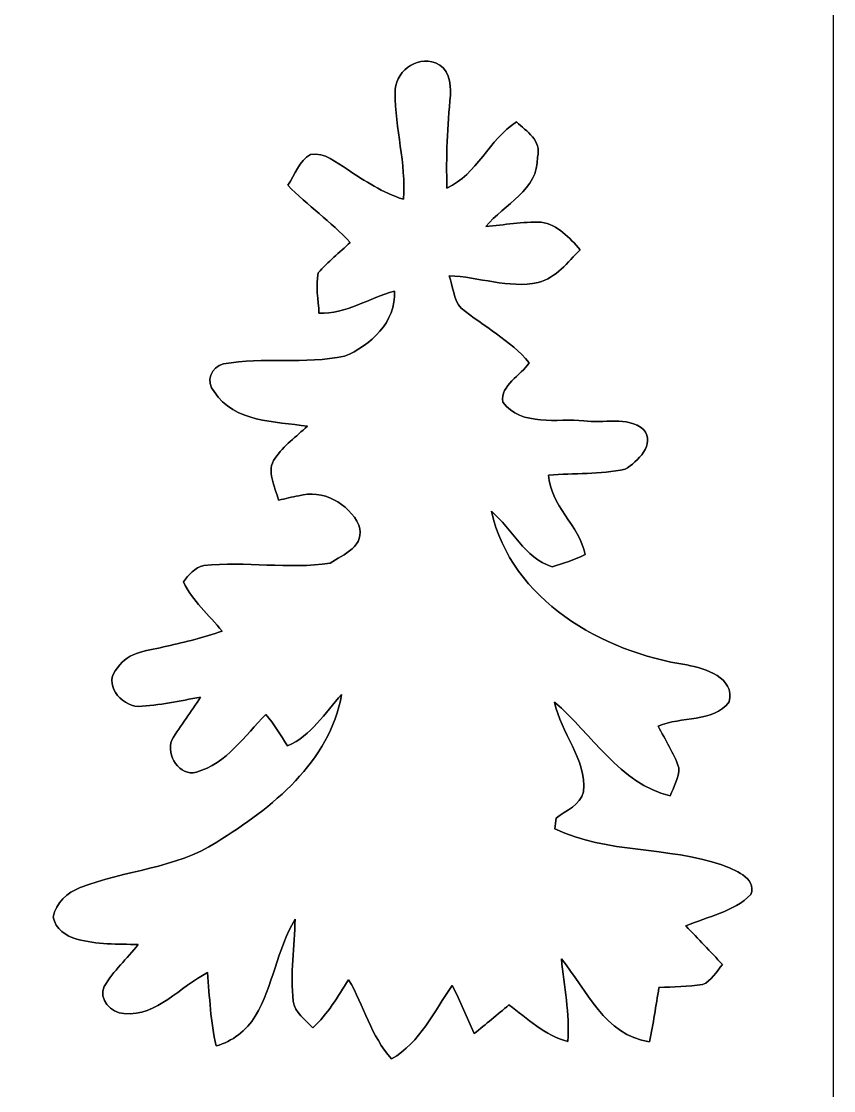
# Model space of a CAD drawing. Header units: centimetres. Extents: x -16.8 to 16.8, y -16.7 to 16.7.
# Drawn here: x 8.74 to 16.77, y -8.61 to 1.96 of the extents above; entities that cross this region are included whole.
import ezdxf

# ---------------------------------------------------------------- set-up
doc = ezdxf.new("R2010")
doc.units = ezdxf.units.CM
doc.header["$MEASUREMENT"] = 0
doc.layers.add('Layer 1', color=7, linetype='Continuous')

msp = doc.modelspace()

# ---------------------------------------------------------------- linework, layer by layer
at = {"layer": 'Layer 1', "color": 7}
for points, knots in [([(-16.77458, 16.66875), (-16.77458, 16.66875), (16.77458, 16.66875), (16.77458, 16.66875), (16.77458, 16.66875), (16.77458, 16.66875), (16.77458, -16.66875), (16.77458, -16.66875), (16.77458, -16.66875), (16.77458, -16.66875), (-16.77458, -16.66875), (-16.77458, -16.66875), (-16.77458, -16.66875), (-16.77458, -16.66875), (-16.77458, 16.66875), (-16.77458, 16.66875), (-16.77458, 16.66875), (-16.77458, 16.66875), (-16.77458, 16.66875), (-16.77458, 16.66875)], [0, 0, 0, 0, 0.16666667, 0.16666667, 0.16666667, 0.16666667, 0.33333333, 0.33333333, 0.33333333, 0.33333333, 0.5, 0.5, 0.5, 0.5, 0.66666667, 0.66666667, 0.66666667, 0.66666667, 1, 1, 1, 1]), ([(12.43647, 1.25377), (12.43718, 0.90029), (12.54725, 0.55527), (12.51902, 0.20073), (12.51902, 0.20073), (12.31759, 0.26564), (12.13802, 0.37994), (11.96446, 0.49777), (11.96446, 0.49777), (11.85016, 0.56339), (11.74468, 0.66816), (11.59969, 0.64523), (11.59969, 0.64523), (11.48609, 0.58067), (11.44623, 0.44238), (11.37567, 0.33973), (11.37567, 0.33973), (11.57005, 0.1397), (11.80253, -0.02011), (11.99268, -0.22507), (11.99268, -0.22507), (11.88791, -0.32597), (11.77114, -0.41628), (11.67765, -0.52776), (11.67765, -0.52776), (11.64696, -0.65793), (11.67836, -0.79304), (11.68435, -0.92569), (11.68435, -0.92569), (11.95282, -0.93768), (12.17824, -0.77294), (12.42977, -0.70873), (12.42977, -0.70873), (12.45059, -1.00753), (12.19412, -1.24778), (11.93729, -1.3522), (11.93729, -1.3522), (11.5443, -1.43157), (11.13331, -1.35573), (10.73997, -1.42769), (10.73997, -1.42769), (10.61861, -1.45415), (10.56005, -1.60514), (10.64683, -1.70004), (10.64683, -1.70004), (10.84933, -2.01013), (11.2462, -1.99214), (11.56899, -2.04399), (11.56899, -2.04399), (11.45963, -2.1463), (11.33475, -2.23485), (11.25044, -2.36044), (11.25044, -2.36044), (11.15695, -2.48426), (11.2522, -2.64231), (11.2836, -2.7746), (11.2836, -2.7746), (11.34992, -2.75943), (11.41659, -2.74391), (11.48362, -2.73085), (11.48362, -2.73085), (11.71363, -2.66312), (11.9828, -2.80635), (12.07699, -3.02119), (12.07699, -3.02119), (12.15108, -3.22545), (11.92283, -3.31399), (11.79442, -3.39654), (11.79442, -3.39654), (11.38026, -3.46216), (10.95975, -3.37467), (10.54453, -3.42194), (10.54453, -3.42194), (10.45739, -3.4417), (10.39107, -3.50979), (10.34556, -3.58316), (10.34556, -3.58316), (10.42811, -3.77366), (10.59886, -3.90842), (10.72586, -4.06929), (10.72586, -4.06929), (10.54806, -4.13456), (10.3632, -4.17759), (10.17905, -4.21816), (10.17905, -4.21816), (10.00619, -4.26332), (9.79805, -4.26544), (9.69186, -4.43442), (9.69186, -4.43442), (9.54087, -4.58153), (9.72397, -4.81048), (9.89542, -4.81401), (9.89542, -4.81401), (10.10356, -4.80624), (10.30852, -4.76003), (10.51313, -4.72193), (10.51313, -4.72193), (10.42176, -4.86622), (10.31522, -5.00027), (10.22879, -5.14773), (10.22879, -5.14773), (10.16917, -5.29555), (10.30605, -5.51109), (10.47186, -5.46417), (10.47186, -5.46417), (10.77136, -5.38057), (10.95057, -5.10222), (11.15836, -4.89303), (11.15836, -4.89303), (11.2395, -4.99039), (11.30547, -5.0987), (11.3732, -5.20594), (11.3732, -5.20594), (11.60851, -5.10575), (11.74115, -4.87645), (11.90837, -4.69688), (11.90837, -4.69688), (11.79089, -5.36504), (11.21798, -5.82048), (10.67223, -6.15632), (10.67223, -6.15632), (10.26583, -6.42056), (9.76489, -6.43255), (9.32356, -6.60647), (9.32356, -6.60647), (9.19586, -6.65409), (9.07979, -6.75781), (9.05651, -6.89751), (9.05651, -6.89751), (9.07344, -7.01428), (9.18422, -7.08625), (9.29005, -7.11588), (9.29005, -7.11588), (9.48619, -7.16986), (9.69363, -7.16456), (9.89577, -7.1695), (9.89577, -7.1695), (9.78606, -7.3092), (9.65094, -7.42985), (9.56063, -7.58331), (9.56063, -7.58331), (9.4996, -7.70961), (9.6266, -7.84966), (9.75466, -7.85107), (9.75466, -7.85107), (10.08733, -7.88317), (10.30887, -7.5819), (10.58122, -7.44749), (10.58122, -7.44749), (10.60274, -7.68879), (10.61156, -7.93503), (10.66659, -8.1728), (10.66659, -8.1728), (10.82781, -8.12765), (10.96716, -8.0204), (11.05323, -7.87823), (11.05323, -7.87823), (11.23244, -7.57908), (11.26843, -7.21889), (11.44799, -6.91974), (11.44799, -6.91974), (11.44235, -7.18961), (11.39825, -7.45913), (11.43, -7.72971), (11.43, -7.72971), (11.44693, -7.84401), (11.54712, -7.91563), (11.62297, -7.99253), (11.62297, -7.99253), (11.76867, -7.85671), (11.87344, -7.68562), (11.97716, -7.51734), (11.97716, -7.51734), (12.1285, -7.77311), (12.19941, -8.07649), (12.40155, -8.30121), (12.40155, -8.30121), (12.68695, -8.13823), (12.8203, -7.83026), (13.00268, -7.57449), (13.00268, -7.57449), (13.08488, -7.7283), (13.14344, -7.8934), (13.21999, -8.05039), (13.21999, -8.05039), (13.33606, -7.95831), (13.44789, -7.86095), (13.56254, -7.76711), (13.56254, -7.76711), (13.74669, -7.90222), (13.91779, -8.06944), (14.14568, -8.12729), (14.14568, -8.12729), (14.16756, -7.85319), (14.10723, -7.58261), (14.08218, -7.31132), (14.08218, -7.31132), (14.33266, -7.61577), (14.51046, -8.06838), (14.95284, -8.13082), (14.95284, -8.13082), (14.99235, -7.95408), (15.01528, -7.77346), (15.04668, -7.59566), (15.04668, -7.59566), (15.19096, -7.58543), (15.3349, -7.58578), (15.47848, -7.56603), (15.47848, -7.56603), (15.56738, -7.53039), (15.61394, -7.4362), (15.67533, -7.36812), (15.67533, -7.36812), (15.5575, -7.23794), (15.43332, -7.11376), (15.31444, -6.98571), (15.31444, -6.98571), (15.53175, -6.89328), (15.78469, -6.84495), (15.9572, -6.67526), (15.9572, -6.67526), (16.01152, -6.50099), (15.78786, -6.43079), (15.67004, -6.38246), (15.67004, -6.38246), (15.13452, -6.19866), (14.53832, -6.27309), (14.01868, -6.02439), (14.01868, -6.02439), (14.02151, -5.99793), (14.02786, -5.94466), (14.03103, -5.9182), (14.03103, -5.9182), (14.13051, -5.84518), (14.26739, -5.78873), (14.30161, -5.65891), (14.30161, -5.65891), (14.32772, -5.32906), (14.0783, -5.07965), (14.01304, -4.77132), (14.01304, -4.77132), (14.38451, -5.08741), (14.65545, -5.57636), (15.15886, -5.69948), (15.15886, -5.69948), (15.19096, -5.60881), (15.24882, -5.52027), (15.24317, -5.42114), (15.24317, -5.42114), (15.1959, -5.27473), (15.10736, -5.14597), (15.04033, -5.00909), (15.04033, -5.00909), (15.2654, -4.9089), (15.58149, -4.97875), (15.742, -4.7692), (15.742, -4.7692), (15.7988, -4.52684), (15.50529, -4.43936), (15.3229, -4.40443), (15.3229, -4.40443), (14.48576, -4.27637), (13.589, -3.7652), (13.38933, -2.88396), (13.38933, -2.88396), (13.59641, -3.0607), (13.716, -3.34257), (13.98905, -3.43464), (13.98905, -3.43464), (14.10123, -3.40254), (14.21095, -3.36197), (14.31819, -3.31223), (14.31819, -3.31223), (14.25681, -3.02084), (13.97141, -2.82857), (13.95554, -2.52624), (13.95554, -2.52624), (14.20812, -2.50578), (14.46389, -2.5206), (14.71366, -2.46944), (14.71366, -2.46944), (14.8336, -2.39324), (15.01563, -2.22356), (14.89463, -2.07539), (14.89463, -2.07539), (14.73341, -1.94063), (14.49282, -2.01824), (14.30479, -1.99072), (14.30479, -1.99072), (14.04549, -1.96321), (13.6846, -2.05281), (13.50363, -1.80481), (13.50363, -1.80481), (13.47364, -1.63689), (13.68107, -1.5434), (13.76398, -1.41499), (13.76398, -1.41499), (13.57559, -1.19239), (13.31524, -1.05692), (13.09158, -0.87701), (13.09158, -0.87701), (13.0115, -0.79269), (13.01186, -0.6544), (12.97093, -0.55668), (12.97093, -0.55668), (13.26691, -0.56339), (13.55513, -0.68686), (13.85323, -0.62159), (13.85323, -0.62159), (14.03032, -0.57538), (14.14498, -0.42192), (14.26774, -0.29739), (14.26774, -0.29739), (14.16226, -0.18027), (14.04479, -0.05009), (13.88145, -0.02434), (13.88145, -0.02434), (13.69801, -0.02081), (13.51633, -0.05221), (13.33465, -0.06844), (13.33465, -0.06844), (13.5128, 0.14993), (13.85817, 0.29704), (13.84476, 0.61666), (13.84476, 0.61666), (13.89027, 0.78634), (13.73611, 0.87066), (13.63768, 0.96591), (13.63768, 0.96591), (13.36499, 0.79199), (13.24892, 0.44768), (12.94977, 0.31221), (12.94977, 0.31221), (12.93989, 0.61913), (12.95541, 0.92498), (12.98363, 1.23049), (12.98363, 1.23049), (12.98892, 1.34973), (12.96741, 1.50601), (12.83617, 1.54905), (12.83617, 1.54905), (12.64391, 1.62701), (12.4266, 1.44992), (12.43647, 1.25377)], [0, 0, 0, 0, 0.01149425, 0.01149425, 0.01149425, 0.01149425, 0.02298851, 0.02298851, 0.02298851, 0.02298851, 0.03448276, 0.03448276, 0.03448276, 0.03448276, 0.04597701, 0.04597701, 0.04597701, 0.04597701, 0.05747126, 0.05747126, 0.05747126, 0.05747126, 0.06896552, 0.06896552, 0.06896552, 0.06896552, 0.08045977, 0.08045977, 0.08045977, 0.08045977, 0.09195402, 0.09195402, 0.09195402, 0.09195402, 0.10344828, 0.10344828, 0.10344828, 0.10344828, 0.11494253, 0.11494253, 0.11494253, 0.11494253, 0.12643678, 0.12643678, 0.12643678, 0.12643678, 0.13793103, 0.13793103, 0.13793103, 0.13793103, 0.14942529, 0.14942529, 0.14942529, 0.14942529, 0.16091954, 0.16091954, 0.16091954, 0.16091954, 0.17241379, 0.17241379, 0.17241379, 0.17241379, 0.18390805, 0.18390805, 0.18390805, 0.18390805, 0.1954023, 0.1954023, 0.1954023, 0.1954023, 0.20689655, 0.20689655, 0.20689655, 0.20689655, 0.2183908, 0.2183908, 0.2183908, 0.2183908, 0.22988506, 0.22988506, 0.22988506, 0.22988506, 0.24137931, 0.24137931, 0.24137931, 0.24137931, 0.25287356, 0.25287356, 0.25287356, 0.25287356, 0.26436782, 0.26436782, 0.26436782, 0.26436782, 0.27586207, 0.27586207, 0.27586207, 0.27586207, 0.28735632, 0.28735632, 0.28735632, 0.28735632, 0.29885057, 0.29885057, 0.29885057, 0.29885057, 0.31034483, 0.31034483, 0.31034483, 0.31034483, 0.32183908, 0.32183908, 0.32183908, 0.32183908, 0.33333333, 0.33333333, 0.33333333, 0.33333333, 0.34482759, 0.34482759, 0.34482759, 0.34482759, 0.35632184, 0.35632184, 0.35632184, 0.35632184, 0.36781609, 0.36781609, 0.36781609, 0.36781609, 0.37931034, 0.37931034, 0.37931034, 0.37931034, 0.3908046, 0.3908046, 0.3908046, 0.3908046, 0.40229885, 0.40229885, 0.40229885, 0.40229885, 0.4137931, 0.4137931, 0.4137931, 0.4137931, 0.42528736, 0.42528736, 0.42528736, 0.42528736, 0.43678161, 0.43678161, 0.43678161, 0.43678161, 0.44827586, 0.44827586, 0.44827586, 0.44827586, 0.45977011, 0.45977011, 0.45977011, 0.45977011, 0.47126437, 0.47126437, 0.47126437, 0.47126437, 0.48275862, 0.48275862, 0.48275862, 0.48275862, 0.49425287, 0.49425287, 0.49425287, 0.49425287, 0.50574713, 0.50574713, 0.50574713, 0.50574713, 0.51724138, 0.51724138, 0.51724138, 0.51724138, 0.52873563, 0.52873563, 0.52873563, 0.52873563, 0.54022989, 0.54022989, 0.54022989, 0.54022989, 0.55172414, 0.55172414, 0.55172414, 0.55172414, 0.56321839, 0.56321839, 0.56321839, 0.56321839, 0.57471264, 0.57471264, 0.57471264, 0.57471264, 0.5862069, 0.5862069, 0.5862069, 0.5862069, 0.59770115, 0.59770115, 0.59770115, 0.59770115, 0.6091954, 0.6091954, 0.6091954, 0.6091954, 0.62068966, 0.62068966, 0.62068966, 0.62068966, 0.63218391, 0.63218391, 0.63218391, 0.63218391, 0.64367816, 0.64367816, 0.64367816, 0.64367816, 0.65517241, 0.65517241, 0.65517241, 0.65517241, 0.66666667, 0.66666667, 0.66666667, 0.66666667, 0.67816092, 0.67816092, 0.67816092, 0.67816092, 0.68965517, 0.68965517, 0.68965517, 0.68965517, 0.70114943, 0.70114943, 0.70114943, 0.70114943, 0.71264368, 0.71264368, 0.71264368, 0.71264368, 0.72413793, 0.72413793, 0.72413793, 0.72413793, 0.73563218, 0.73563218, 0.73563218, 0.73563218, 0.74712644, 0.74712644, 0.74712644, 0.74712644, 0.75862069, 0.75862069, 0.75862069, 0.75862069, 0.77011494, 0.77011494, 0.77011494, 0.77011494, 0.7816092, 0.7816092, 0.7816092, 0.7816092, 0.79310345, 0.79310345, 0.79310345, 0.79310345, 0.8045977, 0.8045977, 0.8045977, 0.8045977, 0.81609195, 0.81609195, 0.81609195, 0.81609195, 0.82758621, 0.82758621, 0.82758621, 0.82758621, 0.83908046, 0.83908046, 0.83908046, 0.83908046, 0.85057471, 0.85057471, 0.85057471, 0.85057471, 0.86206897, 0.86206897, 0.86206897, 0.86206897, 0.87356322, 0.87356322, 0.87356322, 0.87356322, 0.88505747, 0.88505747, 0.88505747, 0.88505747, 0.89655172, 0.89655172, 0.89655172, 0.89655172, 0.90804598, 0.90804598, 0.90804598, 0.90804598, 0.91954023, 0.91954023, 0.91954023, 0.91954023, 0.93103448, 0.93103448, 0.93103448, 0.93103448, 0.94252874, 0.94252874, 0.94252874, 0.94252874, 0.95402299, 0.95402299, 0.95402299, 0.95402299, 0.96551724, 0.96551724, 0.96551724, 0.96551724, 0.97701149, 0.97701149, 0.97701149, 0.97701149, 1, 1, 1, 1])]:
    msp.add_open_spline(points, degree=3, knots=knots, dxfattribs=at)
at = {"layer": 'Layer 1', "color": 253}
msp.add_open_spline([(12.43647, 1.25377), (12.4266, 1.44992), (12.64391, 1.62701), (12.83617, 1.54905), (12.83617, 1.54905), (12.96741, 1.50601), (12.98892, 1.34973), (12.98363, 1.23049), (12.98363, 1.23049), (12.95541, 0.92498), (12.93989, 0.61913), (12.94977, 0.31221), (12.94977, 0.31221), (13.24892, 0.44768), (13.36499, 0.79199), (13.63768, 0.96591), (13.63768, 0.96591), (13.73611, 0.87066), (13.89027, 0.78634), (13.84476, 0.61666), (13.84476, 0.61666), (13.85817, 0.29704), (13.5128, 0.14993), (13.33465, -0.06844), (13.33465, -0.06844), (13.51633, -0.05221), (13.69801, -0.02081), (13.88145, -0.02434), (13.88145, -0.02434), (14.04479, -0.05009), (14.16226, -0.18027), (14.26774, -0.29739), (14.26774, -0.29739), (14.14498, -0.42192), (14.03032, -0.57538), (13.85323, -0.62159), (13.85323, -0.62159), (13.55513, -0.68686), (13.26691, -0.56339), (12.97093, -0.55668), (12.97093, -0.55668), (13.01186, -0.6544), (13.0115, -0.79269), (13.09158, -0.87701), (13.09158, -0.87701), (13.31524, -1.05692), (13.57559, -1.19239), (13.76398, -1.41499), (13.76398, -1.41499), (13.68107, -1.5434), (13.47364, -1.63689), (13.50363, -1.80481), (13.50363, -1.80481), (13.6846, -2.05281), (14.04549, -1.96321), (14.30479, -1.99072), (14.30479, -1.99072), (14.49282, -2.01824), (14.73341, -1.94063), (14.89463, -2.07539), (14.89463, -2.07539), (15.01563, -2.22356), (14.8336, -2.39324), (14.71366, -2.46944), (14.71366, -2.46944), (14.46389, -2.5206), (14.20812, -2.50578), (13.95554, -2.52624), (13.95554, -2.52624), (13.97141, -2.82857), (14.25681, -3.02084), (14.31819, -3.31223), (14.31819, -3.31223), (14.21095, -3.36197), (14.10123, -3.40254), (13.98905, -3.43464), (13.98905, -3.43464), (13.716, -3.34257), (13.59641, -3.0607), (13.38933, -2.88396), (13.38933, -2.88396), (13.589, -3.7652), (14.48576, -4.27637), (15.3229, -4.40443), (15.3229, -4.40443), (15.50529, -4.43936), (15.7988, -4.52684), (15.742, -4.7692), (15.742, -4.7692), (15.58149, -4.97875), (15.2654, -4.9089), (15.04033, -5.00909), (15.04033, -5.00909), (15.10736, -5.14597), (15.1959, -5.27473), (15.24317, -5.42114), (15.24317, -5.42114), (15.24882, -5.52027), (15.19096, -5.60881), (15.15886, -5.69948), (15.15886, -5.69948), (14.65545, -5.57636), (14.38451, -5.08741), (14.01304, -4.77132), (14.01304, -4.77132), (14.0783, -5.07965), (14.32772, -5.32906), (14.30161, -5.65891), (14.30161, -5.65891), (14.26739, -5.78873), (14.13051, -5.84518), (14.03103, -5.9182), (14.03103, -5.9182), (14.02786, -5.94466), (14.02151, -5.99793), (14.01868, -6.02439), (14.01868, -6.02439), (14.53832, -6.27309), (15.13452, -6.19866), (15.67004, -6.38246), (15.67004, -6.38246), (15.78786, -6.43079), (16.01152, -6.50099), (15.9572, -6.67526), (15.9572, -6.67526), (15.78469, -6.84495), (15.53175, -6.89328), (15.31444, -6.98571), (15.31444, -6.98571), (15.43332, -7.11376), (15.5575, -7.23794), (15.67533, -7.36812), (15.67533, -7.36812), (15.61394, -7.4362), (15.56738, -7.53039), (15.47848, -7.56603), (15.47848, -7.56603), (15.3349, -7.58578), (15.19096, -7.58543), (15.04668, -7.59566), (15.04668, -7.59566), (15.01528, -7.77346), (14.99235, -7.95408), (14.95284, -8.13082), (14.95284, -8.13082), (14.51046, -8.06838), (14.33266, -7.61577), (14.08218, -7.31132), (14.08218, -7.31132), (14.10723, -7.58261), (14.16756, -7.85319), (14.14568, -8.12729), (14.14568, -8.12729), (13.91779, -8.06944), (13.74669, -7.90222), (13.56254, -7.76711), (13.56254, -7.76711), (13.44789, -7.86095), (13.33606, -7.95831), (13.21999, -8.05039), (13.21999, -8.05039), (13.14344, -7.8934), (13.08488, -7.7283), (13.00268, -7.57449), (13.00268, -7.57449), (12.8203, -7.83026), (12.68695, -8.13823), (12.40155, -8.30121), (12.40155, -8.30121), (12.19941, -8.07649), (12.1285, -7.77311), (11.97716, -7.51734), (11.97716, -7.51734), (11.87344, -7.68562), (11.76867, -7.85671), (11.62297, -7.99253), (11.62297, -7.99253), (11.54712, -7.91563), (11.44693, -7.84401), (11.43, -7.72971), (11.43, -7.72971), (11.39825, -7.45913), (11.44235, -7.18961), (11.44799, -6.91974), (11.44799, -6.91974), (11.26843, -7.21889), (11.23244, -7.57908), (11.05323, -7.87823), (11.05323, -7.87823), (10.96716, -8.0204), (10.82781, -8.12765), (10.66659, -8.1728), (10.66659, -8.1728), (10.61156, -7.93503), (10.60274, -7.68879), (10.58122, -7.44749), (10.58122, -7.44749), (10.30887, -7.5819), (10.08733, -7.88317), (9.75466, -7.85107), (9.75466, -7.85107), (9.6266, -7.84966), (9.4996, -7.70961), (9.56063, -7.58331), (9.56063, -7.58331), (9.65094, -7.42985), (9.78606, -7.3092), (9.89577, -7.1695), (9.89577, -7.1695), (9.69363, -7.16456), (9.48619, -7.16986), (9.29005, -7.11588), (9.29005, -7.11588), (9.18422, -7.08625), (9.07344, -7.01428), (9.05651, -6.89751), (9.05651, -6.89751), (9.07979, -6.75781), (9.19586, -6.65409), (9.32356, -6.60647), (9.32356, -6.60647), (9.76489, -6.43255), (10.26583, -6.42056), (10.67223, -6.15632), (10.67223, -6.15632), (11.21798, -5.82048), (11.79089, -5.36504), (11.90837, -4.69688), (11.90837, -4.69688), (11.74115, -4.87645), (11.60851, -5.10575), (11.3732, -5.20594), (11.3732, -5.20594), (11.30547, -5.0987), (11.2395, -4.99039), (11.15836, -4.89303), (11.15836, -4.89303), (10.95057, -5.10222), (10.77136, -5.38057), (10.47186, -5.46417), (10.47186, -5.46417), (10.30605, -5.51109), (10.16917, -5.29555), (10.22879, -5.14773), (10.22879, -5.14773), (10.31522, -5.00027), (10.42176, -4.86622), (10.51313, -4.72193), (10.51313, -4.72193), (10.30852, -4.76003), (10.10356, -4.80624), (9.89542, -4.81401), (9.89542, -4.81401), (9.72397, -4.81048), (9.54087, -4.58153), (9.69186, -4.43442), (9.69186, -4.43442), (9.79805, -4.26544), (10.00619, -4.26332), (10.17905, -4.21816), (10.17905, -4.21816), (10.3632, -4.17759), (10.54806, -4.13456), (10.72586, -4.06929), (10.72586, -4.06929), (10.59886, -3.90842), (10.42811, -3.77366), (10.34556, -3.58316), (10.34556, -3.58316), (10.39107, -3.50979), (10.45739, -3.4417), (10.54453, -3.42194), (10.54453, -3.42194), (10.95975, -3.37467), (11.38026, -3.46216), (11.79442, -3.39654), (11.79442, -3.39654), (11.92283, -3.31399), (12.15108, -3.22545), (12.07699, -3.02119), (12.07699, -3.02119), (11.9828, -2.80635), (11.71363, -2.66312), (11.48362, -2.73085), (11.48362, -2.73085), (11.41659, -2.74391), (11.34992, -2.75943), (11.2836, -2.7746), (11.2836, -2.7746), (11.2522, -2.64231), (11.15695, -2.48426), (11.25044, -2.36044), (11.25044, -2.36044), (11.33475, -2.23485), (11.45963, -2.1463), (11.56899, -2.04399), (11.56899, -2.04399), (11.2462, -1.99214), (10.84933, -2.01013), (10.64683, -1.70004), (10.64683, -1.70004), (10.56005, -1.60514), (10.61861, -1.45415), (10.73997, -1.42769), (10.73997, -1.42769), (11.13331, -1.35573), (11.5443, -1.43157), (11.93729, -1.3522), (11.93729, -1.3522), (12.19412, -1.24778), (12.45059, -1.00753), (12.42977, -0.70873), (12.42977, -0.70873), (12.17824, -0.77294), (11.95282, -0.93768), (11.68435, -0.92569), (11.68435, -0.92569), (11.67836, -0.79304), (11.64696, -0.65793), (11.67765, -0.52776), (11.67765, -0.52776), (11.77114, -0.41628), (11.88791, -0.32597), (11.99268, -0.22507), (11.99268, -0.22507), (11.80253, -0.02011), (11.57005, 0.1397), (11.37567, 0.33973), (11.37567, 0.33973), (11.44623, 0.44238), (11.48609, 0.58067), (11.59969, 0.64523), (11.59969, 0.64523), (11.74468, 0.66816), (11.85016, 0.56339), (11.96446, 0.49777), (11.96446, 0.49777), (12.13802, 0.37994), (12.31759, 0.26564), (12.51902, 0.20073), (12.51902, 0.20073), (12.54725, 0.55527), (12.43718, 0.90029), (12.43647, 1.25377)], degree=3, knots=[0, 0, 0, 0, 0.01149425, 0.01149425, 0.01149425, 0.01149425, 0.02298851, 0.02298851, 0.02298851, 0.02298851, 0.03448276, 0.03448276, 0.03448276, 0.03448276, 0.04597701, 0.04597701, 0.04597701, 0.04597701, 0.05747126, 0.05747126, 0.05747126, 0.05747126, 0.06896552, 0.06896552, 0.06896552, 0.06896552, 0.08045977, 0.08045977, 0.08045977, 0.08045977, 0.09195402, 0.09195402, 0.09195402, 0.09195402, 0.10344828, 0.10344828, 0.10344828, 0.10344828, 0.11494253, 0.11494253, 0.11494253, 0.11494253, 0.12643678, 0.12643678, 0.12643678, 0.12643678, 0.13793103, 0.13793103, 0.13793103, 0.13793103, 0.14942529, 0.14942529, 0.14942529, 0.14942529, 0.16091954, 0.16091954, 0.16091954, 0.16091954, 0.17241379, 0.17241379, 0.17241379, 0.17241379, 0.18390805, 0.18390805, 0.18390805, 0.18390805, 0.1954023, 0.1954023, 0.1954023, 0.1954023, 0.20689655, 0.20689655, 0.20689655, 0.20689655, 0.2183908, 0.2183908, 0.2183908, 0.2183908, 0.22988506, 0.22988506, 0.22988506, 0.22988506, 0.24137931, 0.24137931, 0.24137931, 0.24137931, 0.25287356, 0.25287356, 0.25287356, 0.25287356, 0.26436782, 0.26436782, 0.26436782, 0.26436782, 0.27586207, 0.27586207, 0.27586207, 0.27586207, 0.28735632, 0.28735632, 0.28735632, 0.28735632, 0.29885057, 0.29885057, 0.29885057, 0.29885057, 0.31034483, 0.31034483, 0.31034483, 0.31034483, 0.32183908, 0.32183908, 0.32183908, 0.32183908, 0.33333333, 0.33333333, 0.33333333, 0.33333333, 0.34482759, 0.34482759, 0.34482759, 0.34482759, 0.35632184, 0.35632184, 0.35632184, 0.35632184, 0.36781609, 0.36781609, 0.36781609, 0.36781609, 0.37931034, 0.37931034, 0.37931034, 0.37931034, 0.3908046, 0.3908046, 0.3908046, 0.3908046, 0.40229885, 0.40229885, 0.40229885, 0.40229885, 0.4137931, 0.4137931, 0.4137931, 0.4137931, 0.42528736, 0.42528736, 0.42528736, 0.42528736, 0.43678161, 0.43678161, 0.43678161, 0.43678161, 0.44827586, 0.44827586, 0.44827586, 0.44827586, 0.45977011, 0.45977011, 0.45977011, 0.45977011, 0.47126437, 0.47126437, 0.47126437, 0.47126437, 0.48275862, 0.48275862, 0.48275862, 0.48275862, 0.49425287, 0.49425287, 0.49425287, 0.49425287, 0.50574713, 0.50574713, 0.50574713, 0.50574713, 0.51724138, 0.51724138, 0.51724138, 0.51724138, 0.52873563, 0.52873563, 0.52873563, 0.52873563, 0.54022989, 0.54022989, 0.54022989, 0.54022989, 0.55172414, 0.55172414, 0.55172414, 0.55172414, 0.56321839, 0.56321839, 0.56321839, 0.56321839, 0.57471264, 0.57471264, 0.57471264, 0.57471264, 0.5862069, 0.5862069, 0.5862069, 0.5862069, 0.59770115, 0.59770115, 0.59770115, 0.59770115, 0.6091954, 0.6091954, 0.6091954, 0.6091954, 0.62068966, 0.62068966, 0.62068966, 0.62068966, 0.63218391, 0.63218391, 0.63218391, 0.63218391, 0.64367816, 0.64367816, 0.64367816, 0.64367816, 0.65517241, 0.65517241, 0.65517241, 0.65517241, 0.66666667, 0.66666667, 0.66666667, 0.66666667, 0.67816092, 0.67816092, 0.67816092, 0.67816092, 0.68965517, 0.68965517, 0.68965517, 0.68965517, 0.70114943, 0.70114943, 0.70114943, 0.70114943, 0.71264368, 0.71264368, 0.71264368, 0.71264368, 0.72413793, 0.72413793, 0.72413793, 0.72413793, 0.73563218, 0.73563218, 0.73563218, 0.73563218, 0.74712644, 0.74712644, 0.74712644, 0.74712644, 0.75862069, 0.75862069, 0.75862069, 0.75862069, 0.77011494, 0.77011494, 0.77011494, 0.77011494, 0.7816092, 0.7816092, 0.7816092, 0.7816092, 0.79310345, 0.79310345, 0.79310345, 0.79310345, 0.8045977, 0.8045977, 0.8045977, 0.8045977, 0.81609195, 0.81609195, 0.81609195, 0.81609195, 0.82758621, 0.82758621, 0.82758621, 0.82758621, 0.83908046, 0.83908046, 0.83908046, 0.83908046, 0.85057471, 0.85057471, 0.85057471, 0.85057471, 0.86206897, 0.86206897, 0.86206897, 0.86206897, 0.87356322, 0.87356322, 0.87356322, 0.87356322, 0.88505747, 0.88505747, 0.88505747, 0.88505747, 0.89655172, 0.89655172, 0.89655172, 0.89655172, 0.90804598, 0.90804598, 0.90804598, 0.90804598, 0.91954023, 0.91954023, 0.91954023, 0.91954023, 0.93103448, 0.93103448, 0.93103448, 0.93103448, 0.94252874, 0.94252874, 0.94252874, 0.94252874, 0.95402299, 0.95402299, 0.95402299, 0.95402299, 0.96551724, 0.96551724, 0.96551724, 0.96551724, 0.97701149, 0.97701149, 0.97701149, 0.97701149, 1, 1, 1, 1], dxfattribs=at)

doc.saveas('drawing.dxf')
